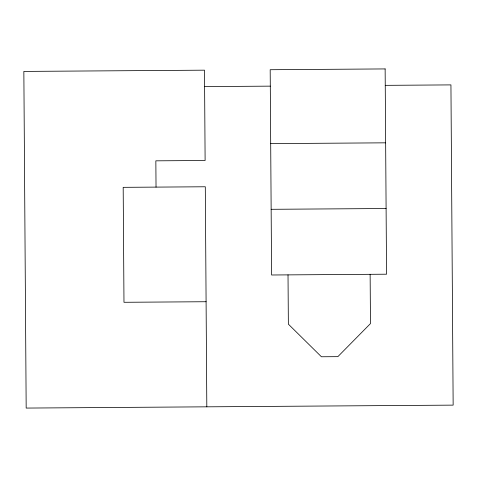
<?xml version="1.0" encoding="UTF-8"?>
<svg xmlns="http://www.w3.org/2000/svg" width="477" height="477" viewBox="0 0 477 477"><rect width="100%" height="100%" fill="white"/><g stroke="black" fill="none" stroke-linecap="round" stroke-linejoin="round"><path stroke-width="0.72" d="M204.609 86.593L270.298 86.14M385.249 85.347L450.938 84.894L453.15 405.128L26.175 408.073L23.85 71.419L204.496 70.173L205.116 160.493L155.848 160.832L156.033 187.109M270.692 143.619L385.649 142.826M271.145 209.308L386.102 208.515M206.094 301.726L123.978 302.293L123.185 187.336L205.301 186.769L206.815 406.827M370.134 274.317L370.474 323.585L337.853 356.653L321.432 356.766L288.364 324.151L288.019 274.883M385.136 68.926L270.185 69.72L271.598 274.996L386.555 274.203L385.136 68.926"/></g></svg>
